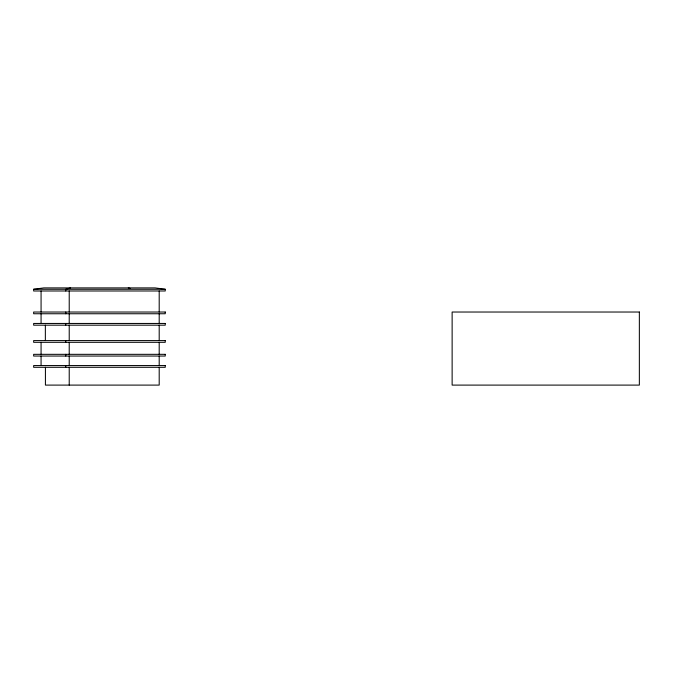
<?xml version="1.0" encoding="UTF-8"?>
<svg xmlns="http://www.w3.org/2000/svg" width="673" height="673" viewBox="0 0 673 673"><rect width="100%" height="100%" fill="white"/><g stroke="black" fill="none" stroke-linecap="round" stroke-linejoin="round"><path stroke-width="1.01" d="M70.572 287.901L65.777 289.264L65.777 290.988M33.65 289.264L43.804 287.901L155.093 287.901L165.247 289.264L165.247 290.988L33.65 290.988L33.65 289.264L165.247 289.264M128.324 287.901L130.242 288.448M159.198 290.988L159.198 312.028M159.198 313.753L159.198 323.452M159.198 325.177L159.198 340.588M159.198 342.313L159.198 354.326M159.198 356.051L159.198 365.565M159.198 367.298L159.198 385.099L45.419 385.099L45.419 367.298M69.218 290.988L69.218 312.028M69.218 313.753L69.218 323.452M69.218 325.177L69.218 340.588M69.218 342.313L69.218 354.326M69.218 356.051L69.218 365.565M69.218 367.298L69.218 385.099M65.777 312.028L65.777 313.753M65.777 323.452L65.777 325.177M65.777 340.588L65.777 342.313M65.777 354.326L65.777 356.051M65.777 365.565L65.777 367.298M45.352 325.177L45.352 340.588M41.07 290.988L41.07 312.028M41.07 313.753L41.07 323.452M41.07 342.313L41.07 354.326M41.07 356.051L41.07 365.565M165.247 312.028L33.65 312.028L33.65 313.753L165.247 313.753L165.247 312.028M639.35 312.028L452.13 312.028L452.13 385.099L639.35 385.099L639.35 312.028M165.247 323.452L33.65 323.452L33.65 325.177L165.247 325.177L165.247 323.452M165.247 340.588L33.65 340.588L33.65 342.313L165.247 342.313L165.247 340.588M165.247 354.326L33.65 354.326L33.65 356.051L165.247 356.051L165.247 354.326M165.247 365.565L33.65 365.565L33.65 367.298L165.247 367.298L165.247 365.565"/></g></svg>
